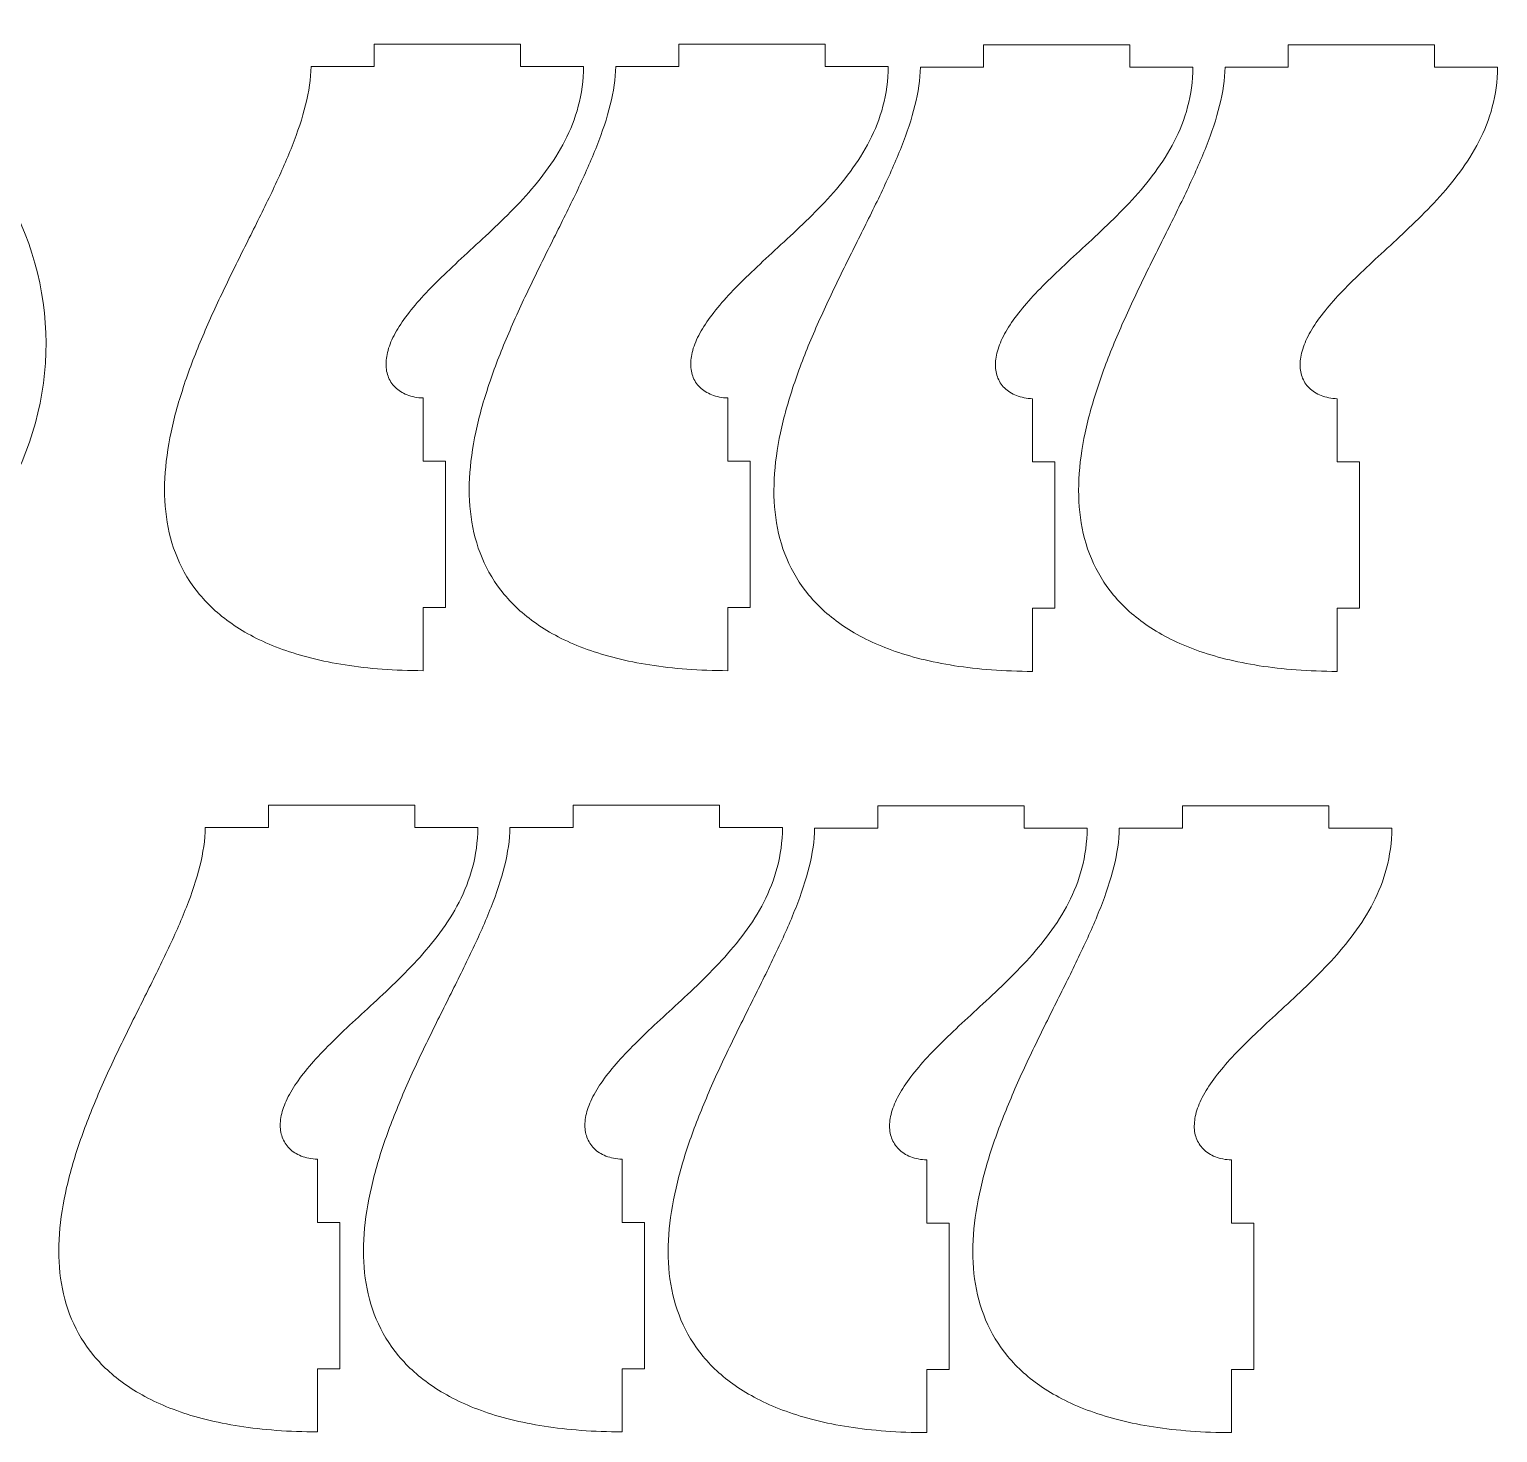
# Model space of a CAD drawing. Header units: centimetres. Extents: x -16.4 to 35.7, y -46.1 to 13.5.
# Drawn here: x 9.34 to 35.7, y -45.65 to -20.45 of the extents above; entities that cross this region are included whole.
import ezdxf

# ---------------------------------------------------------------- set-up
doc = ezdxf.new("R2010")
doc.units = ezdxf.units.CM
doc.header["$MEASUREMENT"] = 0
doc.layers.add('layer 1', color=7, linetype='Continuous')

msp = doc.modelspace()

# ---------------------------------------------------------------- linework, layer by layer
at = {"layer": 'layer 1', "color": 250, "lineweight": 9}
for points, knots in [([(-0.26243, -22.4146), (-0.25654, -22.31376), (-0.21652, -22.21792), (-0.14894, -22.14285), (-0.14894, -22.14285), (0.0229, -21.95193), (0.20698, -21.77241), (0.40215, -21.60541), (0.40215, -21.60541), (0.50126, -21.5206), (0.63258, -21.48355), (0.7614, -21.50405), (0.7614, -21.50405), (0.7614, -21.50405), (1.14454, -21.56502), (1.14454, -21.56502), (1.14454, -21.56502), (1.24899, -21.58163), (1.35593, -21.56052), (1.44619, -21.50546), (1.44619, -21.50546), (3.15607, -20.4625), (5.30353, -20.45481), (7.02087, -21.48545), (7.02087, -21.48545), (7.08248, -21.52244), (7.15216, -21.54395), (7.22391, -21.54814), (7.22391, -21.54814), (7.22391, -21.54814), (7.93777, -21.58984), (7.93777, -21.58984), (7.93777, -21.58984), (8.03862, -21.59573), (8.13446, -21.63574), (8.20953, -21.70333), (8.20953, -21.70333), (8.40045, -21.87515), (8.57997, -22.05925), (8.74696, -22.25441), (8.74696, -22.25441), (8.83178, -22.35352), (8.86883, -22.48484), (8.84833, -22.61366), (8.84833, -22.61366), (8.84833, -22.61366), (8.78736, -22.9968), (8.78736, -22.9968), (8.78736, -22.9968), (8.77075, -23.10125), (8.79187, -23.20819), (8.84692, -23.29846), (8.84692, -23.29846), (9.88988, -25.00834), (9.89757, -27.15581), (8.86692, -28.87313), (8.86692, -28.87313), (8.82994, -28.93476), (8.80843, -29.00442), (8.80424, -29.07618), (8.80424, -29.07618), (8.80424, -29.07618), (8.76254, -29.79005), (8.76254, -29.79005), (8.76254, -29.79005), (8.75665, -29.89088), (8.71663, -29.98672), (8.64905, -30.0618), (8.64905, -30.0618), (8.47722, -30.25272), (8.29313, -30.43223), (8.09796, -30.59923), (8.09796, -30.59923), (7.99886, -30.68405), (7.86754, -30.7211), (7.73872, -30.70059), (7.73872, -30.70059), (7.73872, -30.70059), (7.35557, -30.63963), (7.35557, -30.63963), (7.35557, -30.63963), (7.25113, -30.62301), (7.14419, -30.64412), (7.05392, -30.69919), (7.05392, -30.69919), (5.34404, -31.74214), (3.19657, -31.74983), (1.47925, -30.71919), (1.47925, -30.71919), (1.41762, -30.6822), (1.34796, -30.6607), (1.2762, -30.65651), (1.2762, -30.65651), (1.2762, -30.65651), (0.56233, -30.61481), (0.56233, -30.61481), (0.56233, -30.61481), (0.4615, -30.60892), (0.36566, -30.5689), (0.29057, -30.50132), (0.29057, -30.50132), (0.09966, -30.32948), (-0.07985, -30.1454), (-0.24685, -29.95023), (-0.24685, -29.95023), (-0.33167, -29.85113), (-0.36872, -29.71981), (-0.34821, -29.59098), (-0.34821, -29.59098), (-0.34821, -29.59098), (-0.28725, -29.20784), (-0.28725, -29.20784), (-0.28725, -29.20784), (-0.27062, -29.10339), (-0.29174, -28.99645), (-0.34681, -28.90619), (-0.34681, -28.90619), (-1.38976, -27.1963), (-1.39745, -25.04885), (-0.36681, -23.33151), (-0.36681, -23.33151), (-0.32982, -23.2699), (-0.30832, -23.20023), (-0.30412, -23.12846), (-0.30412, -23.12846), (-0.30412, -23.12846), (-0.26243, -22.4146), (-0.26243, -22.4146)], [0, 0, 0, 0, 0.03030303, 0.03030303, 0.03030303, 0.03030303, 0.06060606, 0.06060606, 0.06060606, 0.06060606, 0.09090909, 0.09090909, 0.09090909, 0.09090909, 0.12121212, 0.12121212, 0.12121212, 0.12121212, 0.15151515, 0.15151515, 0.15151515, 0.15151515, 0.18181818, 0.18181818, 0.18181818, 0.18181818, 0.21212121, 0.21212121, 0.21212121, 0.21212121, 0.24242424, 0.24242424, 0.24242424, 0.24242424, 0.27272727, 0.27272727, 0.27272727, 0.27272727, 0.3030303, 0.3030303, 0.3030303, 0.3030303, 0.33333333, 0.33333333, 0.33333333, 0.33333333, 0.36363636, 0.36363636, 0.36363636, 0.36363636, 0.39393939, 0.39393939, 0.39393939, 0.39393939, 0.42424242, 0.42424242, 0.42424242, 0.42424242, 0.45454545, 0.45454545, 0.45454545, 0.45454545, 0.48484848, 0.48484848, 0.48484848, 0.48484848, 0.51515152, 0.51515152, 0.51515152, 0.51515152, 0.54545455, 0.54545455, 0.54545455, 0.54545455, 0.57575758, 0.57575758, 0.57575758, 0.57575758, 0.60606061, 0.60606061, 0.60606061, 0.60606061, 0.63636364, 0.63636364, 0.63636364, 0.63636364, 0.66666667, 0.66666667, 0.66666667, 0.66666667, 0.6969697, 0.6969697, 0.6969697, 0.6969697, 0.72727273, 0.72727273, 0.72727273, 0.72727273, 0.75757576, 0.75757576, 0.75757576, 0.75757576, 0.78787879, 0.78787879, 0.78787879, 0.78787879, 0.81818182, 0.81818182, 0.81818182, 0.81818182, 0.84848485, 0.84848485, 0.84848485, 0.84848485, 0.87878788, 0.87878788, 0.87878788, 0.87878788, 0.90909091, 0.90909091, 0.90909091, 0.90909091, 0.93939394, 0.93939394, 0.93939394, 0.93939394, 1, 1, 1, 1]), ([(19.28829, -21.11832), (19.28829, -21.11832), (18.15369, -21.11832), (18.15369, -21.11832), (18.15369, -21.11832), (18.15369, -21.11832), (18.15369, -20.71782), (18.15369, -20.71782), (18.15369, -20.71782), (18.15369, -20.71782), (15.52819, -20.71782), (15.52819, -20.71782), (15.52819, -20.71782), (15.52819, -20.71782), (15.52819, -21.11832), (15.52819, -21.11832), (15.52819, -21.11832), (15.52819, -21.11832), (14.39323, -21.11832), (14.39323, -21.11832), (14.39323, -21.11832), (14.39023, -21.34068), (14.35521, -21.5715), (14.29605, -21.81022), (14.29605, -21.81022), (14.2369, -22.04895), (14.1536, -22.29558), (14.05366, -22.5493), (14.05366, -22.5493), (13.95371, -22.80302), (13.83711, -23.06382), (13.71095, -23.3306), (13.71095, -23.3306), (13.58479, -23.59739), (13.44907, -23.87013), (13.31052, -24.14746), (13.31052, -24.14746), (13.17199, -24.4248), (13.03061, -24.70669), (12.89274, -24.9915), (12.89274, -24.9915), (12.75487, -25.2763), (12.62052, -25.56401), (12.49564, -25.85265), (12.49564, -25.85265), (12.37076, -26.14128), (12.25536, -26.43086), (12.15503, -26.71912), (12.15503, -26.71912), (12.05468, -27.00738), (11.96941, -27.29431), (11.9044, -27.57741), (11.9044, -27.57741), (11.83938, -27.86052), (11.79465, -28.13976), (11.775, -28.41234), (11.775, -28.41234), (11.75534, -28.68493), (11.76079, -28.95085), (11.79578, -29.207), (11.79578, -29.207), (11.83076, -29.46314), (11.89529, -29.70953), (11.99343, -29.94277), (11.99343, -29.94277), (12.09156, -30.176), (12.2233, -30.39608), (12.39235, -30.59931), (12.39235, -30.59931), (12.56139, -30.80258), (12.76773, -30.989), (13.01468, -31.15465), (13.01468, -31.15465), (13.26162, -31.3203), (13.54918, -31.46517), (13.88027, -31.58501), (13.88027, -31.58501), (14.21136, -31.70485), (14.58599, -31.79969), (15.00671, -31.86498), (15.00671, -31.86498), (15.42744, -31.93026), (15.89423, -31.966), (16.4093, -31.96737), (16.4093, -31.96737), (16.4093, -31.96737), (16.4093, -30.83267), (16.4093, -30.83267), (16.4093, -30.83267), (16.4093, -30.83267), (16.8098, -30.83267), (16.8098, -30.83267), (16.8098, -30.83267), (16.8098, -30.83267), (16.8098, -28.20717), (16.8098, -28.20717), (16.8098, -28.20717), (16.8098, -28.20717), (16.4093, -28.20717), (16.4093, -28.20717), (16.4093, -28.20717), (16.4093, -28.20717), (16.4093, -27.07196), (16.4093, -27.07196), (16.4093, -27.07196), (16.30095, -27.06874), (16.20317, -27.04882), (16.11828, -27.01552), (16.11828, -27.01552), (16.03338, -26.98224), (15.96137, -26.93558), (15.9039, -26.87844), (15.9039, -26.87844), (15.84643, -26.82132), (15.80348, -26.7537), (15.77609, -26.67802), (15.77609, -26.67802), (15.74869, -26.60234), (15.73682, -26.5186), (15.74082, -26.42876), (15.74082, -26.42876), (15.74483, -26.33891), (15.76468, -26.24296), (15.80009, -26.14241), (15.80009, -26.14241), (15.8355, -26.04185), (15.88645, -25.93668), (15.95194, -25.82792), (15.95194, -25.82792), (16.01742, -25.71918), (16.09746, -25.60684), (16.1904, -25.49149), (16.1904, -25.49149), (16.28334, -25.37615), (16.38916, -25.25778), (16.50557, -25.13649), (16.50557, -25.13649), (16.62197, -25.0152), (16.74896, -24.89103), (16.88356, -24.76356), (16.88356, -24.76356), (17.01814, -24.63609), (17.16034, -24.50535), (17.30651, -24.37051), (17.30651, -24.37051), (17.45268, -24.23568), (17.60279, -24.09674), (17.7526, -23.95241), (17.7526, -23.95241), (17.9024, -23.80809), (18.05186, -23.65838), (18.19603, -23.50153), (18.19603, -23.50153), (18.3402, -23.34469), (18.47909, -23.1807), (18.60705, -23.00736), (18.60705, -23.00736), (18.73501, -22.83402), (18.85205, -22.65134), (18.9519, -22.45661), (18.9519, -22.45661), (19.05173, -22.26189), (19.13438, -22.05514), (19.19285, -21.83321), (19.19285, -21.83321), (19.25136, -21.61129), (19.28571, -21.3742), (19.28829, -21.11832)], [0, 0, 0, 0, 0.02325581, 0.02325581, 0.02325581, 0.02325581, 0.04651163, 0.04651163, 0.04651163, 0.04651163, 0.06976744, 0.06976744, 0.06976744, 0.06976744, 0.09302326, 0.09302326, 0.09302326, 0.09302326, 0.11627907, 0.11627907, 0.11627907, 0.11627907, 0.13953488, 0.13953488, 0.13953488, 0.13953488, 0.1627907, 0.1627907, 0.1627907, 0.1627907, 0.18604651, 0.18604651, 0.18604651, 0.18604651, 0.20930233, 0.20930233, 0.20930233, 0.20930233, 0.23255814, 0.23255814, 0.23255814, 0.23255814, 0.25581395, 0.25581395, 0.25581395, 0.25581395, 0.27906977, 0.27906977, 0.27906977, 0.27906977, 0.30232558, 0.30232558, 0.30232558, 0.30232558, 0.3255814, 0.3255814, 0.3255814, 0.3255814, 0.34883721, 0.34883721, 0.34883721, 0.34883721, 0.37209302, 0.37209302, 0.37209302, 0.37209302, 0.39534884, 0.39534884, 0.39534884, 0.39534884, 0.41860465, 0.41860465, 0.41860465, 0.41860465, 0.44186047, 0.44186047, 0.44186047, 0.44186047, 0.46511628, 0.46511628, 0.46511628, 0.46511628, 0.48837209, 0.48837209, 0.48837209, 0.48837209, 0.51162791, 0.51162791, 0.51162791, 0.51162791, 0.53488372, 0.53488372, 0.53488372, 0.53488372, 0.55813953, 0.55813953, 0.55813953, 0.55813953, 0.58139535, 0.58139535, 0.58139535, 0.58139535, 0.60465116, 0.60465116, 0.60465116, 0.60465116, 0.62790698, 0.62790698, 0.62790698, 0.62790698, 0.65116279, 0.65116279, 0.65116279, 0.65116279, 0.6744186, 0.6744186, 0.6744186, 0.6744186, 0.69767442, 0.69767442, 0.69767442, 0.69767442, 0.72093023, 0.72093023, 0.72093023, 0.72093023, 0.74418605, 0.74418605, 0.74418605, 0.74418605, 0.76744186, 0.76744186, 0.76744186, 0.76744186, 0.79069767, 0.79069767, 0.79069767, 0.79069767, 0.81395349, 0.81395349, 0.81395349, 0.81395349, 0.8372093, 0.8372093, 0.8372093, 0.8372093, 0.86046512, 0.86046512, 0.86046512, 0.86046512, 0.88372093, 0.88372093, 0.88372093, 0.88372093, 0.90697674, 0.90697674, 0.90697674, 0.90697674, 0.93023256, 0.93023256, 0.93023256, 0.93023256, 0.95348837, 0.95348837, 0.95348837, 0.95348837, 1, 1, 1, 1]), ([(21.88047, -27.07196), (21.77213, -27.06874), (21.67434, -27.04882), (21.58944, -27.01552), (21.58944, -27.01552), (21.50456, -26.98224), (21.43254, -26.93558), (21.37507, -26.87844), (21.37507, -26.87844), (21.31759, -26.82132), (21.27466, -26.7537), (21.24726, -26.67802), (21.24726, -26.67802), (21.21985, -26.60234), (21.20799, -26.5186), (21.21199, -26.42876), (21.21199, -26.42876), (21.21599, -26.33891), (21.23585, -26.24296), (21.27127, -26.14241), (21.27127, -26.14241), (21.30666, -26.04185), (21.35761, -25.93668), (21.4231, -25.82792), (21.4231, -25.82792), (21.4886, -25.71918), (21.56865, -25.60684), (21.66158, -25.49149), (21.66158, -25.49149), (21.7545, -25.37615), (21.86032, -25.25778), (21.97675, -25.13649), (21.97675, -25.13649), (22.09315, -25.0152), (22.22014, -24.89103), (22.35472, -24.76356), (22.35472, -24.76356), (22.48932, -24.63609), (22.63152, -24.50535), (22.77767, -24.37051), (22.77767, -24.37051), (22.92384, -24.23568), (23.07397, -24.09674), (23.22376, -23.95241), (23.22376, -23.95241), (23.37356, -23.80809), (23.52304, -23.65838), (23.6672, -23.50153), (23.6672, -23.50153), (23.81138, -23.34469), (23.95026, -23.1807), (24.07821, -23.00736), (24.07821, -23.00736), (24.20617, -22.83402), (24.32323, -22.65134), (24.42306, -22.45661), (24.42306, -22.45661), (24.5229, -22.26189), (24.60554, -22.05514), (24.66403, -21.83321), (24.66403, -21.83321), (24.72252, -21.61129), (24.75687, -21.3742), (24.75946, -21.11832), (24.75946, -21.11832), (24.75946, -21.11832), (23.62487, -21.11832), (23.62487, -21.11832), (23.62487, -21.11832), (23.62487, -21.11832), (23.62487, -20.71782), (23.62487, -20.71782), (23.62487, -20.71782), (23.62487, -20.71782), (20.99937, -20.71782), (20.99937, -20.71782), (20.99937, -20.71782), (20.99937, -20.71782), (20.99937, -21.11832), (20.99937, -21.11832), (20.99937, -21.11832), (20.99937, -21.11832), (19.86441, -21.11832), (19.86441, -21.11832), (19.86441, -21.11832), (19.86139, -21.34068), (19.82637, -21.5715), (19.76723, -21.81022), (19.76723, -21.81022), (19.70806, -22.04895), (19.62477, -22.29558), (19.52483, -22.5493), (19.52483, -22.5493), (19.42489, -22.80302), (19.30828, -23.06382), (19.18212, -23.3306), (19.18212, -23.3306), (19.05596, -23.59739), (18.92025, -23.87013), (18.78169, -24.14746), (18.78169, -24.14746), (18.64315, -24.4248), (18.50177, -24.70669), (18.36392, -24.9915), (18.36392, -24.9915), (18.22606, -25.2763), (18.09169, -25.56401), (17.96681, -25.85265), (17.96681, -25.85265), (17.84194, -26.14128), (17.72652, -26.43086), (17.6262, -26.71912), (17.6262, -26.71912), (17.52585, -27.00738), (17.44059, -27.29431), (17.37557, -27.57741), (17.37557, -27.57741), (17.31056, -27.86052), (17.26582, -28.13976), (17.24618, -28.41234), (17.24618, -28.41234), (17.22652, -28.68493), (17.23197, -28.95085), (17.26695, -29.207), (17.26695, -29.207), (17.30194, -29.46314), (17.36646, -29.70953), (17.46461, -29.94277), (17.46461, -29.94277), (17.56274, -30.176), (17.69447, -30.39608), (17.86353, -30.59931), (17.86353, -30.59931), (18.03257, -30.80258), (18.23891, -30.989), (18.48586, -31.15465), (18.48586, -31.15465), (18.7328, -31.3203), (19.02035, -31.46517), (19.35144, -31.58501), (19.35144, -31.58501), (19.68254, -31.70485), (20.05715, -31.79969), (20.47787, -31.86498), (20.47787, -31.86498), (20.8986, -31.93026), (21.36539, -31.966), (21.88047, -31.96737), (21.88047, -31.96737), (21.88047, -31.96737), (21.88047, -30.83267), (21.88047, -30.83267), (21.88047, -30.83267), (21.88047, -30.83267), (22.28097, -30.83267), (22.28097, -30.83267), (22.28097, -30.83267), (22.28097, -30.83267), (22.28097, -28.20717), (22.28097, -28.20717), (22.28097, -28.20717), (22.28097, -28.20717), (21.88047, -28.20717), (21.88047, -28.20717), (21.88047, -28.20717), (21.88047, -28.20717), (21.88047, -27.07196), (21.88047, -27.07196)], [0, 0, 0, 0, 0.02325581, 0.02325581, 0.02325581, 0.02325581, 0.04651163, 0.04651163, 0.04651163, 0.04651163, 0.06976744, 0.06976744, 0.06976744, 0.06976744, 0.09302326, 0.09302326, 0.09302326, 0.09302326, 0.11627907, 0.11627907, 0.11627907, 0.11627907, 0.13953488, 0.13953488, 0.13953488, 0.13953488, 0.1627907, 0.1627907, 0.1627907, 0.1627907, 0.18604651, 0.18604651, 0.18604651, 0.18604651, 0.20930233, 0.20930233, 0.20930233, 0.20930233, 0.23255814, 0.23255814, 0.23255814, 0.23255814, 0.25581395, 0.25581395, 0.25581395, 0.25581395, 0.27906977, 0.27906977, 0.27906977, 0.27906977, 0.30232558, 0.30232558, 0.30232558, 0.30232558, 0.3255814, 0.3255814, 0.3255814, 0.3255814, 0.34883721, 0.34883721, 0.34883721, 0.34883721, 0.37209302, 0.37209302, 0.37209302, 0.37209302, 0.39534884, 0.39534884, 0.39534884, 0.39534884, 0.41860465, 0.41860465, 0.41860465, 0.41860465, 0.44186047, 0.44186047, 0.44186047, 0.44186047, 0.46511628, 0.46511628, 0.46511628, 0.46511628, 0.48837209, 0.48837209, 0.48837209, 0.48837209, 0.51162791, 0.51162791, 0.51162791, 0.51162791, 0.53488372, 0.53488372, 0.53488372, 0.53488372, 0.55813953, 0.55813953, 0.55813953, 0.55813953, 0.58139535, 0.58139535, 0.58139535, 0.58139535, 0.60465116, 0.60465116, 0.60465116, 0.60465116, 0.62790698, 0.62790698, 0.62790698, 0.62790698, 0.65116279, 0.65116279, 0.65116279, 0.65116279, 0.6744186, 0.6744186, 0.6744186, 0.6744186, 0.69767442, 0.69767442, 0.69767442, 0.69767442, 0.72093023, 0.72093023, 0.72093023, 0.72093023, 0.74418605, 0.74418605, 0.74418605, 0.74418605, 0.76744186, 0.76744186, 0.76744186, 0.76744186, 0.79069767, 0.79069767, 0.79069767, 0.79069767, 0.81395349, 0.81395349, 0.81395349, 0.81395349, 0.8372093, 0.8372093, 0.8372093, 0.8372093, 0.86046512, 0.86046512, 0.86046512, 0.86046512, 0.88372093, 0.88372093, 0.88372093, 0.88372093, 0.90697674, 0.90697674, 0.90697674, 0.90697674, 0.93023256, 0.93023256, 0.93023256, 0.93023256, 0.95348837, 0.95348837, 0.95348837, 0.95348837, 1, 1, 1, 1]), ([(29.09603, -21.13146), (29.09603, -21.13146), (29.09603, -20.73096), (29.09603, -20.73096), (29.09603, -20.73096), (29.09603, -20.73096), (26.47053, -20.73096), (26.47053, -20.73096), (26.47053, -20.73096), (26.47053, -20.73096), (26.47053, -21.13146), (26.47053, -21.13146), (26.47053, -21.13146), (26.47053, -21.13146), (25.33557, -21.13146), (25.33557, -21.13146), (25.33557, -21.13146), (25.33257, -21.35383), (25.29755, -21.58463), (25.23839, -21.82336), (25.23839, -21.82336), (25.17925, -22.06209), (25.09595, -22.30873), (24.99599, -22.56244), (24.99599, -22.56244), (24.89606, -22.81616), (24.77945, -23.07698), (24.6533, -23.34374), (24.6533, -23.34374), (24.52714, -23.61052), (24.39141, -23.88327), (24.25287, -24.1606), (24.25287, -24.1606), (24.11433, -24.43793), (23.97295, -24.71984), (23.83508, -25.00464), (23.83508, -25.00464), (23.69722, -25.28944), (23.56285, -25.57715), (23.43799, -25.86579), (23.43799, -25.86579), (23.3131, -26.15442), (23.19771, -26.444), (23.09737, -26.73225), (23.09737, -26.73225), (22.99703, -27.02051), (22.91175, -27.30747), (22.84675, -27.59054), (22.84675, -27.59054), (22.78172, -27.87365), (22.737, -28.1529), (22.71734, -28.42548), (22.71734, -28.42548), (22.69769, -28.69806), (22.70313, -28.96398), (22.73813, -29.22014), (22.73813, -29.22014), (22.7731, -29.47628), (22.83764, -29.72267), (22.93577, -29.9559), (22.93577, -29.9559), (23.03391, -30.18913), (23.16565, -30.40921), (23.33469, -30.61246), (23.33469, -30.61246), (23.50373, -30.81571), (23.71007, -31.00214), (23.95703, -31.16779), (23.95703, -31.16779), (24.20397, -31.33344), (24.49152, -31.4783), (24.82262, -31.59815), (24.82262, -31.59815), (25.1537, -31.71799), (25.52833, -31.81283), (25.94906, -31.87812), (25.94906, -31.87812), (26.36976, -31.94339), (26.83657, -31.97914), (27.35163, -31.98052), (27.35163, -31.98052), (27.35163, -31.98052), (27.35163, -30.84581), (27.35163, -30.84581), (27.35163, -30.84581), (27.35163, -30.84581), (27.75215, -30.84581), (27.75215, -30.84581), (27.75215, -30.84581), (27.75215, -30.84581), (27.75215, -28.22031), (27.75215, -28.22031), (27.75215, -28.22031), (27.75215, -28.22031), (27.35163, -28.22031), (27.35163, -28.22031), (27.35163, -28.22031), (27.35163, -28.22031), (27.35163, -27.0851), (27.35163, -27.0851), (27.35163, -27.0851), (27.24329, -27.08188), (27.14551, -27.06196), (27.06063, -27.02868), (27.06063, -27.02868), (26.97573, -26.99538), (26.90372, -26.94872), (26.84625, -26.89158), (26.84625, -26.89158), (26.78877, -26.83445), (26.74582, -26.76684), (26.71843, -26.69116), (26.71843, -26.69116), (26.69103, -26.61547), (26.67917, -26.53174), (26.68317, -26.4419), (26.68317, -26.4419), (26.68717, -26.35205), (26.70703, -26.2561), (26.74243, -26.15555), (26.74243, -26.15555), (26.77785, -26.05499), (26.82879, -25.94982), (26.89427, -25.84106), (26.89427, -25.84106), (26.95976, -25.73232), (27.03981, -25.61998), (27.13275, -25.50462), (27.13275, -25.50462), (27.22568, -25.38928), (27.33151, -25.27092), (27.44791, -25.14963), (27.44791, -25.14963), (27.56432, -25.02836), (27.6913, -24.90417), (27.8259, -24.7767), (27.8259, -24.7767), (27.96049, -24.64922), (28.10268, -24.51849), (28.24884, -24.38365), (28.24884, -24.38365), (28.39502, -24.24881), (28.54513, -24.10988), (28.69495, -23.96555), (28.69495, -23.96555), (28.84474, -23.82123), (28.99421, -23.67153), (29.13837, -23.51467), (29.13837, -23.51467), (29.28255, -23.35782), (29.42143, -23.19384), (29.54939, -23.02051), (29.54939, -23.02051), (29.67735, -22.84716), (29.7944, -22.66448), (29.89424, -22.46975), (29.89424, -22.46975), (29.99407, -22.27505), (30.07672, -22.06828), (30.13521, -21.84636), (30.13521, -21.84636), (30.19369, -21.62443), (30.22805, -21.38733), (30.23063, -21.13146), (30.23063, -21.13146), (30.23063, -21.13146), (29.09603, -21.13146), (29.09603, -21.13146)], [0, 0, 0, 0, 0.02325581, 0.02325581, 0.02325581, 0.02325581, 0.04651163, 0.04651163, 0.04651163, 0.04651163, 0.06976744, 0.06976744, 0.06976744, 0.06976744, 0.09302326, 0.09302326, 0.09302326, 0.09302326, 0.11627907, 0.11627907, 0.11627907, 0.11627907, 0.13953488, 0.13953488, 0.13953488, 0.13953488, 0.1627907, 0.1627907, 0.1627907, 0.1627907, 0.18604651, 0.18604651, 0.18604651, 0.18604651, 0.20930233, 0.20930233, 0.20930233, 0.20930233, 0.23255814, 0.23255814, 0.23255814, 0.23255814, 0.25581395, 0.25581395, 0.25581395, 0.25581395, 0.27906977, 0.27906977, 0.27906977, 0.27906977, 0.30232558, 0.30232558, 0.30232558, 0.30232558, 0.3255814, 0.3255814, 0.3255814, 0.3255814, 0.34883721, 0.34883721, 0.34883721, 0.34883721, 0.37209302, 0.37209302, 0.37209302, 0.37209302, 0.39534884, 0.39534884, 0.39534884, 0.39534884, 0.41860465, 0.41860465, 0.41860465, 0.41860465, 0.44186047, 0.44186047, 0.44186047, 0.44186047, 0.46511628, 0.46511628, 0.46511628, 0.46511628, 0.48837209, 0.48837209, 0.48837209, 0.48837209, 0.51162791, 0.51162791, 0.51162791, 0.51162791, 0.53488372, 0.53488372, 0.53488372, 0.53488372, 0.55813953, 0.55813953, 0.55813953, 0.55813953, 0.58139535, 0.58139535, 0.58139535, 0.58139535, 0.60465116, 0.60465116, 0.60465116, 0.60465116, 0.62790698, 0.62790698, 0.62790698, 0.62790698, 0.65116279, 0.65116279, 0.65116279, 0.65116279, 0.6744186, 0.6744186, 0.6744186, 0.6744186, 0.69767442, 0.69767442, 0.69767442, 0.69767442, 0.72093023, 0.72093023, 0.72093023, 0.72093023, 0.74418605, 0.74418605, 0.74418605, 0.74418605, 0.76744186, 0.76744186, 0.76744186, 0.76744186, 0.79069767, 0.79069767, 0.79069767, 0.79069767, 0.81395349, 0.81395349, 0.81395349, 0.81395349, 0.8372093, 0.8372093, 0.8372093, 0.8372093, 0.86046512, 0.86046512, 0.86046512, 0.86046512, 0.88372093, 0.88372093, 0.88372093, 0.88372093, 0.90697674, 0.90697674, 0.90697674, 0.90697674, 0.93023256, 0.93023256, 0.93023256, 0.93023256, 0.95348837, 0.95348837, 0.95348837, 0.95348837, 1, 1, 1, 1]), ([(35.70181, -21.13146), (35.70181, -21.13146), (34.56721, -21.13146), (34.56721, -21.13146), (34.56721, -21.13146), (34.56721, -21.13146), (34.56721, -20.73096), (34.56721, -20.73096), (34.56721, -20.73096), (34.56721, -20.73096), (31.94171, -20.73096), (31.94171, -20.73096), (31.94171, -20.73096), (31.94171, -20.73096), (31.94171, -21.13146), (31.94171, -21.13146), (31.94171, -21.13146), (31.94171, -21.13146), (30.80675, -21.13146), (30.80675, -21.13146), (30.80675, -21.13146), (30.80374, -21.35383), (30.76871, -21.58463), (30.70958, -21.82336), (30.70958, -21.82336), (30.65041, -22.06209), (30.56711, -22.30873), (30.46718, -22.56244), (30.46718, -22.56244), (30.36722, -22.81616), (30.25061, -23.07698), (30.12446, -23.34374), (30.12446, -23.34374), (29.99831, -23.61052), (29.86259, -23.88327), (29.72403, -24.1606), (29.72403, -24.1606), (29.58549, -24.43793), (29.44411, -24.71984), (29.30625, -25.00464), (29.30625, -25.00464), (29.1684, -25.28944), (29.03404, -25.57715), (28.90915, -25.86579), (28.90915, -25.86579), (28.78428, -26.15442), (28.66887, -26.444), (28.56854, -26.73225), (28.56854, -26.73225), (28.46819, -27.02051), (28.38293, -27.30747), (28.31791, -27.59054), (28.31791, -27.59054), (28.2529, -27.87365), (28.20816, -28.1529), (28.18852, -28.42548), (28.18852, -28.42548), (28.16887, -28.69806), (28.1743, -28.96398), (28.20929, -29.22014), (28.20929, -29.22014), (28.24428, -29.47628), (28.30881, -29.72267), (28.40694, -29.9559), (28.40694, -29.9559), (28.50509, -30.18913), (28.63681, -30.40921), (28.80587, -30.61246), (28.80587, -30.61246), (28.97491, -30.81571), (29.18125, -31.00214), (29.42821, -31.16779), (29.42821, -31.16779), (29.67515, -31.33344), (29.9627, -31.4783), (30.29379, -31.59815), (30.29379, -31.59815), (30.62488, -31.71799), (30.9995, -31.81283), (31.42022, -31.87812), (31.42022, -31.87812), (31.84094, -31.94339), (32.30774, -31.97914), (32.82281, -31.98052), (32.82281, -31.98052), (32.82281, -31.98052), (32.82281, -30.84581), (32.82281, -30.84581), (32.82281, -30.84581), (32.82281, -30.84581), (33.22331, -30.84581), (33.22331, -30.84581), (33.22331, -30.84581), (33.22331, -30.84581), (33.22331, -28.22031), (33.22331, -28.22031), (33.22331, -28.22031), (33.22331, -28.22031), (32.82281, -28.22031), (32.82281, -28.22031), (32.82281, -28.22031), (32.82281, -28.22031), (32.82281, -27.0851), (32.82281, -27.0851), (32.82281, -27.0851), (32.71447, -27.08188), (32.61669, -27.06196), (32.53179, -27.02868), (32.53179, -27.02868), (32.4469, -26.99538), (32.37489, -26.94872), (32.31741, -26.89158), (32.31741, -26.89158), (32.25994, -26.83445), (32.217, -26.76684), (32.18961, -26.69116), (32.18961, -26.69116), (32.1622, -26.61547), (32.15033, -26.53174), (32.15433, -26.4419), (32.15433, -26.4419), (32.15833, -26.35205), (32.1782, -26.2561), (32.21361, -26.15555), (32.21361, -26.15555), (32.24901, -26.05499), (32.29996, -25.94982), (32.36545, -25.84106), (32.36545, -25.84106), (32.43094, -25.73232), (32.51099, -25.61998), (32.60391, -25.50462), (32.60391, -25.50462), (32.69685, -25.38928), (32.80267, -25.27092), (32.91908, -25.14963), (32.91908, -25.14963), (33.0355, -25.02836), (33.16248, -24.90417), (33.29707, -24.7767), (33.29707, -24.7767), (33.43165, -24.64922), (33.57387, -24.51849), (33.72002, -24.38365), (33.72002, -24.38365), (33.86619, -24.24881), (34.01632, -24.10988), (34.16611, -23.96555), (34.16611, -23.96555), (34.31591, -23.82123), (34.46539, -23.67153), (34.60955, -23.51467), (34.60955, -23.51467), (34.75373, -23.35782), (34.89261, -23.19384), (35.02055, -23.02051), (35.02055, -23.02051), (35.14851, -22.84716), (35.26558, -22.66448), (35.3654, -22.46975), (35.3654, -22.46975), (35.46525, -22.27505), (35.54789, -22.06828), (35.60638, -21.84636), (35.60638, -21.84636), (35.66487, -21.62443), (35.69922, -21.38733), (35.70181, -21.13146)], [0, 0, 0, 0, 0.02325581, 0.02325581, 0.02325581, 0.02325581, 0.04651163, 0.04651163, 0.04651163, 0.04651163, 0.06976744, 0.06976744, 0.06976744, 0.06976744, 0.09302326, 0.09302326, 0.09302326, 0.09302326, 0.11627907, 0.11627907, 0.11627907, 0.11627907, 0.13953488, 0.13953488, 0.13953488, 0.13953488, 0.1627907, 0.1627907, 0.1627907, 0.1627907, 0.18604651, 0.18604651, 0.18604651, 0.18604651, 0.20930233, 0.20930233, 0.20930233, 0.20930233, 0.23255814, 0.23255814, 0.23255814, 0.23255814, 0.25581395, 0.25581395, 0.25581395, 0.25581395, 0.27906977, 0.27906977, 0.27906977, 0.27906977, 0.30232558, 0.30232558, 0.30232558, 0.30232558, 0.3255814, 0.3255814, 0.3255814, 0.3255814, 0.34883721, 0.34883721, 0.34883721, 0.34883721, 0.37209302, 0.37209302, 0.37209302, 0.37209302, 0.39534884, 0.39534884, 0.39534884, 0.39534884, 0.41860465, 0.41860465, 0.41860465, 0.41860465, 0.44186047, 0.44186047, 0.44186047, 0.44186047, 0.46511628, 0.46511628, 0.46511628, 0.46511628, 0.48837209, 0.48837209, 0.48837209, 0.48837209, 0.51162791, 0.51162791, 0.51162791, 0.51162791, 0.53488372, 0.53488372, 0.53488372, 0.53488372, 0.55813953, 0.55813953, 0.55813953, 0.55813953, 0.58139535, 0.58139535, 0.58139535, 0.58139535, 0.60465116, 0.60465116, 0.60465116, 0.60465116, 0.62790698, 0.62790698, 0.62790698, 0.62790698, 0.65116279, 0.65116279, 0.65116279, 0.65116279, 0.6744186, 0.6744186, 0.6744186, 0.6744186, 0.69767442, 0.69767442, 0.69767442, 0.69767442, 0.72093023, 0.72093023, 0.72093023, 0.72093023, 0.74418605, 0.74418605, 0.74418605, 0.74418605, 0.76744186, 0.76744186, 0.76744186, 0.76744186, 0.79069767, 0.79069767, 0.79069767, 0.79069767, 0.81395349, 0.81395349, 0.81395349, 0.81395349, 0.8372093, 0.8372093, 0.8372093, 0.8372093, 0.86046512, 0.86046512, 0.86046512, 0.86046512, 0.88372093, 0.88372093, 0.88372093, 0.88372093, 0.90697674, 0.90697674, 0.90697674, 0.90697674, 0.93023256, 0.93023256, 0.93023256, 0.93023256, 0.95348837, 0.95348837, 0.95348837, 0.95348837, 1, 1, 1, 1]), ([(17.38934, -34.78392), (17.38934, -34.78392), (16.25475, -34.78392), (16.25475, -34.78392), (16.25475, -34.78392), (16.25475, -34.78392), (16.25475, -34.38342), (16.25475, -34.38342), (16.25475, -34.38342), (16.25475, -34.38342), (13.62925, -34.38342), (13.62925, -34.38342), (13.62925, -34.38342), (13.62925, -34.38342), (13.62925, -34.78392), (13.62925, -34.78392), (13.62925, -34.78392), (13.62925, -34.78392), (12.49428, -34.78392), (12.49428, -34.78392), (12.49428, -34.78392), (12.49129, -35.00628), (12.45626, -35.2371), (12.39711, -35.47583), (12.39711, -35.47583), (12.33796, -35.71455), (12.25466, -35.96118), (12.15473, -36.2149), (12.15473, -36.2149), (12.05477, -36.46862), (11.93816, -36.72942), (11.81201, -36.99621), (11.81201, -36.99621), (11.68585, -37.26299), (11.55012, -37.53573), (11.41158, -37.81307), (11.41158, -37.81307), (11.27304, -38.0904), (11.13166, -38.3723), (10.9938, -38.6571), (10.9938, -38.6571), (10.85593, -38.94191), (10.72158, -39.22962), (10.5967, -39.51825), (10.5967, -39.51825), (10.47182, -39.80688), (10.35642, -40.09646), (10.25609, -40.38472), (10.25609, -40.38472), (10.15574, -40.67298), (10.07047, -40.95992), (10.00546, -41.24301), (10.00546, -41.24301), (9.94044, -41.52612), (9.89571, -41.80537), (9.87605, -42.07794), (9.87605, -42.07794), (9.8564, -42.35053), (9.86185, -42.61645), (9.89684, -42.87261), (9.89684, -42.87261), (9.93182, -43.12874), (9.99636, -43.37513), (10.09449, -43.60837), (10.09449, -43.60837), (10.19262, -43.8416), (10.32436, -44.06168), (10.4934, -44.26491), (10.4934, -44.26491), (10.66244, -44.46818), (10.86879, -44.6546), (11.11574, -44.82025), (11.11574, -44.82025), (11.36268, -44.98591), (11.65023, -45.13077), (11.98133, -45.25061), (11.98133, -45.25061), (12.31242, -45.37046), (12.68705, -45.46529), (13.10777, -45.53058), (13.10777, -45.53058), (13.52849, -45.59586), (13.99529, -45.63161), (14.51035, -45.63297), (14.51035, -45.63297), (14.51035, -45.63297), (14.51035, -44.49827), (14.51035, -44.49827), (14.51035, -44.49827), (14.51035, -44.49827), (14.91086, -44.49827), (14.91086, -44.49827), (14.91086, -44.49827), (14.91086, -44.49827), (14.91086, -41.87277), (14.91086, -41.87277), (14.91086, -41.87277), (14.91086, -41.87277), (14.51035, -41.87277), (14.51035, -41.87277), (14.51035, -41.87277), (14.51035, -41.87277), (14.51035, -40.73756), (14.51035, -40.73756), (14.51035, -40.73756), (14.40201, -40.73435), (14.30422, -40.71442), (14.21934, -40.68113), (14.21934, -40.68113), (14.13444, -40.64785), (14.06243, -40.60119), (14.00496, -40.54405), (14.00496, -40.54405), (13.94749, -40.48692), (13.90454, -40.41931), (13.87714, -40.34362), (13.87714, -40.34362), (13.84975, -40.26794), (13.83788, -40.1842), (13.84188, -40.09436), (13.84188, -40.09436), (13.84589, -40.00452), (13.86574, -39.90857), (13.90115, -39.80802), (13.90115, -39.80802), (13.93656, -39.70745), (13.9875, -39.60229), (14.053, -39.49352), (14.053, -39.49352), (14.11847, -39.38478), (14.19852, -39.27244), (14.29146, -39.15709), (14.29146, -39.15709), (14.38439, -39.04175), (14.49022, -38.92339), (14.60662, -38.8021), (14.60662, -38.8021), (14.72303, -38.68081), (14.85001, -38.55664), (14.98461, -38.42916), (14.98461, -38.42916), (15.1192, -38.30169), (15.26139, -38.17095), (15.40755, -38.03611), (15.40755, -38.03611), (15.55374, -37.90128), (15.70384, -37.76235), (15.85366, -37.61801), (15.85366, -37.61801), (16.00345, -37.4737), (16.15292, -37.32398), (16.29708, -37.16714), (16.29708, -37.16714), (16.44126, -37.01029), (16.58014, -36.8463), (16.7081, -36.67296), (16.7081, -36.67296), (16.83606, -36.49963), (16.95311, -36.31695), (17.05296, -36.12222), (17.05296, -36.12222), (17.15278, -35.92749), (17.23543, -35.72074), (17.29391, -35.49881), (17.29391, -35.49881), (17.3524, -35.2769), (17.38677, -35.0398), (17.38934, -34.78392)], [0, 0, 0, 0, 0.02325581, 0.02325581, 0.02325581, 0.02325581, 0.04651163, 0.04651163, 0.04651163, 0.04651163, 0.06976744, 0.06976744, 0.06976744, 0.06976744, 0.09302326, 0.09302326, 0.09302326, 0.09302326, 0.11627907, 0.11627907, 0.11627907, 0.11627907, 0.13953488, 0.13953488, 0.13953488, 0.13953488, 0.1627907, 0.1627907, 0.1627907, 0.1627907, 0.18604651, 0.18604651, 0.18604651, 0.18604651, 0.20930233, 0.20930233, 0.20930233, 0.20930233, 0.23255814, 0.23255814, 0.23255814, 0.23255814, 0.25581395, 0.25581395, 0.25581395, 0.25581395, 0.27906977, 0.27906977, 0.27906977, 0.27906977, 0.30232558, 0.30232558, 0.30232558, 0.30232558, 0.3255814, 0.3255814, 0.3255814, 0.3255814, 0.34883721, 0.34883721, 0.34883721, 0.34883721, 0.37209302, 0.37209302, 0.37209302, 0.37209302, 0.39534884, 0.39534884, 0.39534884, 0.39534884, 0.41860465, 0.41860465, 0.41860465, 0.41860465, 0.44186047, 0.44186047, 0.44186047, 0.44186047, 0.46511628, 0.46511628, 0.46511628, 0.46511628, 0.48837209, 0.48837209, 0.48837209, 0.48837209, 0.51162791, 0.51162791, 0.51162791, 0.51162791, 0.53488372, 0.53488372, 0.53488372, 0.53488372, 0.55813953, 0.55813953, 0.55813953, 0.55813953, 0.58139535, 0.58139535, 0.58139535, 0.58139535, 0.60465116, 0.60465116, 0.60465116, 0.60465116, 0.62790698, 0.62790698, 0.62790698, 0.62790698, 0.65116279, 0.65116279, 0.65116279, 0.65116279, 0.6744186, 0.6744186, 0.6744186, 0.6744186, 0.69767442, 0.69767442, 0.69767442, 0.69767442, 0.72093023, 0.72093023, 0.72093023, 0.72093023, 0.74418605, 0.74418605, 0.74418605, 0.74418605, 0.76744186, 0.76744186, 0.76744186, 0.76744186, 0.79069767, 0.79069767, 0.79069767, 0.79069767, 0.81395349, 0.81395349, 0.81395349, 0.81395349, 0.8372093, 0.8372093, 0.8372093, 0.8372093, 0.86046512, 0.86046512, 0.86046512, 0.86046512, 0.88372093, 0.88372093, 0.88372093, 0.88372093, 0.90697674, 0.90697674, 0.90697674, 0.90697674, 0.93023256, 0.93023256, 0.93023256, 0.93023256, 0.95348837, 0.95348837, 0.95348837, 0.95348837, 1, 1, 1, 1]), ([(22.86052, -34.78392), (22.86052, -34.78392), (21.72593, -34.78392), (21.72593, -34.78392), (21.72593, -34.78392), (21.72593, -34.78392), (21.72593, -34.38342), (21.72593, -34.38342), (21.72593, -34.38342), (21.72593, -34.38342), (19.10042, -34.38342), (19.10042, -34.38342), (19.10042, -34.38342), (19.10042, -34.38342), (19.10042, -34.78392), (19.10042, -34.78392), (19.10042, -34.78392), (19.10042, -34.78392), (17.96546, -34.78392), (17.96546, -34.78392), (17.96546, -34.78392), (17.96245, -35.00628), (17.92743, -35.2371), (17.86829, -35.47583), (17.86829, -35.47583), (17.80912, -35.71455), (17.72583, -35.96118), (17.62589, -36.2149), (17.62589, -36.2149), (17.52594, -36.46862), (17.40934, -36.72942), (17.28317, -36.99621), (17.28317, -36.99621), (17.15702, -37.26299), (17.0213, -37.53573), (16.88275, -37.81307), (16.88275, -37.81307), (16.74421, -38.0904), (16.60282, -38.3723), (16.46498, -38.6571), (16.46498, -38.6571), (16.32711, -38.94191), (16.19275, -39.22962), (16.06786, -39.51825), (16.06786, -39.51825), (15.943, -39.80688), (15.82758, -40.09646), (15.72725, -40.38472), (15.72725, -40.38472), (15.6269, -40.67298), (15.54165, -40.95992), (15.47662, -41.24301), (15.47662, -41.24301), (15.41161, -41.52612), (15.36687, -41.80537), (15.34723, -42.07794), (15.34723, -42.07794), (15.32758, -42.35053), (15.33301, -42.61645), (15.368, -42.87261), (15.368, -42.87261), (15.403, -43.12874), (15.46752, -43.37513), (15.56567, -43.60837), (15.56567, -43.60837), (15.6638, -43.8416), (15.79552, -44.06168), (15.96458, -44.26491), (15.96458, -44.26491), (16.13363, -44.46818), (16.33997, -44.6546), (16.58692, -44.82025), (16.58692, -44.82025), (16.83386, -44.98591), (17.12141, -45.13077), (17.4525, -45.25061), (17.4525, -45.25061), (17.7836, -45.37046), (18.15821, -45.46529), (18.57894, -45.53058), (18.57894, -45.53058), (18.99966, -45.59586), (19.46645, -45.63161), (19.98152, -45.63297), (19.98152, -45.63297), (19.98152, -45.63297), (19.98152, -44.49827), (19.98152, -44.49827), (19.98152, -44.49827), (19.98152, -44.49827), (20.38202, -44.49827), (20.38202, -44.49827), (20.38202, -44.49827), (20.38202, -44.49827), (20.38202, -41.87277), (20.38202, -41.87277), (20.38202, -41.87277), (20.38202, -41.87277), (19.98152, -41.87277), (19.98152, -41.87277), (19.98152, -41.87277), (19.98152, -41.87277), (19.98152, -40.73756), (19.98152, -40.73756), (19.98152, -40.73756), (19.87319, -40.73435), (19.7754, -40.71442), (19.6905, -40.68113), (19.6905, -40.68113), (19.6056, -40.64785), (19.53359, -40.60119), (19.47612, -40.54405), (19.47612, -40.54405), (19.41865, -40.48692), (19.37571, -40.41931), (19.34832, -40.34362), (19.34832, -40.34362), (19.32091, -40.26794), (19.30904, -40.1842), (19.31305, -40.09436), (19.31305, -40.09436), (19.31705, -40.00452), (19.33691, -39.90857), (19.37232, -39.80802), (19.37232, -39.80802), (19.40773, -39.70745), (19.45866, -39.60229), (19.52416, -39.49352), (19.52416, -39.49352), (19.58965, -39.38478), (19.6697, -39.27244), (19.76262, -39.15709), (19.76262, -39.15709), (19.85556, -39.04175), (19.96138, -38.92339), (20.07779, -38.8021), (20.07779, -38.8021), (20.19421, -38.68081), (20.32119, -38.55664), (20.45578, -38.42916), (20.45578, -38.42916), (20.59036, -38.30169), (20.73257, -38.17095), (20.87873, -38.03611), (20.87873, -38.03611), (21.0249, -37.90128), (21.17502, -37.76235), (21.32482, -37.61801), (21.32482, -37.61801), (21.47462, -37.4737), (21.6241, -37.32398), (21.76826, -37.16714), (21.76826, -37.16714), (21.91244, -37.01029), (22.05132, -36.8463), (22.17927, -36.67296), (22.17927, -36.67296), (22.30722, -36.49963), (22.42429, -36.31695), (22.52412, -36.12222), (22.52412, -36.12222), (22.62396, -35.92749), (22.7066, -35.72074), (22.76509, -35.49881), (22.76509, -35.49881), (22.82359, -35.2769), (22.85793, -35.0398), (22.86052, -34.78392)], [0, 0, 0, 0, 0.02325581, 0.02325581, 0.02325581, 0.02325581, 0.04651163, 0.04651163, 0.04651163, 0.04651163, 0.06976744, 0.06976744, 0.06976744, 0.06976744, 0.09302326, 0.09302326, 0.09302326, 0.09302326, 0.11627907, 0.11627907, 0.11627907, 0.11627907, 0.13953488, 0.13953488, 0.13953488, 0.13953488, 0.1627907, 0.1627907, 0.1627907, 0.1627907, 0.18604651, 0.18604651, 0.18604651, 0.18604651, 0.20930233, 0.20930233, 0.20930233, 0.20930233, 0.23255814, 0.23255814, 0.23255814, 0.23255814, 0.25581395, 0.25581395, 0.25581395, 0.25581395, 0.27906977, 0.27906977, 0.27906977, 0.27906977, 0.30232558, 0.30232558, 0.30232558, 0.30232558, 0.3255814, 0.3255814, 0.3255814, 0.3255814, 0.34883721, 0.34883721, 0.34883721, 0.34883721, 0.37209302, 0.37209302, 0.37209302, 0.37209302, 0.39534884, 0.39534884, 0.39534884, 0.39534884, 0.41860465, 0.41860465, 0.41860465, 0.41860465, 0.44186047, 0.44186047, 0.44186047, 0.44186047, 0.46511628, 0.46511628, 0.46511628, 0.46511628, 0.48837209, 0.48837209, 0.48837209, 0.48837209, 0.51162791, 0.51162791, 0.51162791, 0.51162791, 0.53488372, 0.53488372, 0.53488372, 0.53488372, 0.55813953, 0.55813953, 0.55813953, 0.55813953, 0.58139535, 0.58139535, 0.58139535, 0.58139535, 0.60465116, 0.60465116, 0.60465116, 0.60465116, 0.62790698, 0.62790698, 0.62790698, 0.62790698, 0.65116279, 0.65116279, 0.65116279, 0.65116279, 0.6744186, 0.6744186, 0.6744186, 0.6744186, 0.69767442, 0.69767442, 0.69767442, 0.69767442, 0.72093023, 0.72093023, 0.72093023, 0.72093023, 0.74418605, 0.74418605, 0.74418605, 0.74418605, 0.76744186, 0.76744186, 0.76744186, 0.76744186, 0.79069767, 0.79069767, 0.79069767, 0.79069767, 0.81395349, 0.81395349, 0.81395349, 0.81395349, 0.8372093, 0.8372093, 0.8372093, 0.8372093, 0.86046512, 0.86046512, 0.86046512, 0.86046512, 0.88372093, 0.88372093, 0.88372093, 0.88372093, 0.90697674, 0.90697674, 0.90697674, 0.90697674, 0.93023256, 0.93023256, 0.93023256, 0.93023256, 0.95348837, 0.95348837, 0.95348837, 0.95348837, 1, 1, 1, 1]), ([(27.19709, -34.79707), (27.19709, -34.79707), (27.19709, -34.39657), (27.19709, -34.39657), (27.19709, -34.39657), (27.19709, -34.39657), (24.57159, -34.39657), (24.57159, -34.39657), (24.57159, -34.39657), (24.57159, -34.39657), (24.57159, -34.79707), (24.57159, -34.79707), (24.57159, -34.79707), (24.57159, -34.79707), (23.43663, -34.79707), (23.43663, -34.79707), (23.43663, -34.79707), (23.43363, -35.01944), (23.39861, -35.25024), (23.33946, -35.48897), (23.33946, -35.48897), (23.2803, -35.72769), (23.19701, -35.97434), (23.09705, -36.22804), (23.09705, -36.22804), (22.99712, -36.48176), (22.8805, -36.74258), (22.75435, -37.00934), (22.75435, -37.00934), (22.62818, -37.27613), (22.49247, -37.54887), (22.35393, -37.82621), (22.35393, -37.82621), (22.21539, -38.10354), (22.074, -38.38544), (21.93614, -38.67024), (21.93614, -38.67024), (21.79827, -38.95504), (21.66391, -39.24275), (21.53904, -39.53139), (21.53904, -39.53139), (21.41416, -39.82002), (21.29876, -40.1096), (21.19843, -40.39786), (21.19843, -40.39786), (21.09808, -40.68612), (21.01281, -40.97307), (20.9478, -41.25615), (20.9478, -41.25615), (20.88278, -41.53926), (20.83805, -41.8185), (20.8184, -42.09108), (20.8184, -42.09108), (20.79875, -42.36367), (20.80419, -42.62959), (20.83918, -42.88574), (20.83918, -42.88574), (20.87416, -43.14188), (20.9387, -43.38827), (21.03683, -43.62151), (21.03683, -43.62151), (21.13496, -43.85474), (21.2667, -44.07482), (21.43575, -44.27807), (21.43575, -44.27807), (21.60479, -44.48132), (21.81113, -44.66774), (22.05809, -44.83339), (22.05809, -44.83339), (22.30503, -44.99904), (22.59258, -45.14391), (22.92368, -45.26375), (22.92368, -45.26375), (23.25476, -45.38359), (23.62939, -45.47843), (24.05012, -45.54372), (24.05012, -45.54372), (24.47082, -45.609), (24.93761, -45.64474), (25.45269, -45.64612), (25.45269, -45.64612), (25.45269, -45.64612), (25.45269, -44.51142), (25.45269, -44.51142), (25.45269, -44.51142), (25.45269, -44.51142), (25.85318, -44.51142), (25.85318, -44.51142), (25.85318, -44.51142), (25.85318, -44.51142), (25.85318, -41.88592), (25.85318, -41.88592), (25.85318, -41.88592), (25.85318, -41.88592), (25.45269, -41.88592), (25.45269, -41.88592), (25.45269, -41.88592), (25.45269, -41.88592), (25.45269, -40.7507), (25.45269, -40.7507), (25.45269, -40.7507), (25.34435, -40.74748), (25.24657, -40.72756), (25.16168, -40.69428), (25.16168, -40.69428), (25.07678, -40.66098), (25.00477, -40.61433), (24.9473, -40.55719), (24.9473, -40.55719), (24.88983, -40.50006), (24.84688, -40.43244), (24.81949, -40.35676), (24.81949, -40.35676), (24.79209, -40.28108), (24.78022, -40.19734), (24.78422, -40.1075), (24.78422, -40.1075), (24.78823, -40.01765), (24.80809, -39.9217), (24.84349, -39.82116), (24.84349, -39.82116), (24.87891, -39.72059), (24.92985, -39.61542), (24.99533, -39.50667), (24.99533, -39.50667), (25.06082, -39.39792), (25.14087, -39.28558), (25.2338, -39.17023), (25.2338, -39.17023), (25.32674, -39.05489), (25.43256, -38.93652), (25.54897, -38.81523), (25.54897, -38.81523), (25.66537, -38.69396), (25.79236, -38.56977), (25.92696, -38.4423), (25.92696, -38.4423), (26.06154, -38.31483), (26.20374, -38.18409), (26.34989, -38.04925), (26.34989, -38.04925), (26.49606, -37.91442), (26.64619, -37.77549), (26.79599, -37.63115), (26.79599, -37.63115), (26.9458, -37.48683), (27.09526, -37.33713), (27.23943, -37.18027), (27.23943, -37.18027), (27.3836, -37.02343), (27.52249, -36.85944), (27.65045, -36.68611), (27.65045, -36.68611), (27.77839, -36.51277), (27.89545, -36.33008), (27.9953, -36.13536), (27.9953, -36.13536), (28.09513, -35.94065), (28.17778, -35.73388), (28.23626, -35.51196), (28.23626, -35.51196), (28.29475, -35.29003), (28.32911, -35.05294), (28.33169, -34.79707), (28.33169, -34.79707), (28.33169, -34.79707), (27.19709, -34.79707), (27.19709, -34.79707)], [0, 0, 0, 0, 0.02325581, 0.02325581, 0.02325581, 0.02325581, 0.04651163, 0.04651163, 0.04651163, 0.04651163, 0.06976744, 0.06976744, 0.06976744, 0.06976744, 0.09302326, 0.09302326, 0.09302326, 0.09302326, 0.11627907, 0.11627907, 0.11627907, 0.11627907, 0.13953488, 0.13953488, 0.13953488, 0.13953488, 0.1627907, 0.1627907, 0.1627907, 0.1627907, 0.18604651, 0.18604651, 0.18604651, 0.18604651, 0.20930233, 0.20930233, 0.20930233, 0.20930233, 0.23255814, 0.23255814, 0.23255814, 0.23255814, 0.25581395, 0.25581395, 0.25581395, 0.25581395, 0.27906977, 0.27906977, 0.27906977, 0.27906977, 0.30232558, 0.30232558, 0.30232558, 0.30232558, 0.3255814, 0.3255814, 0.3255814, 0.3255814, 0.34883721, 0.34883721, 0.34883721, 0.34883721, 0.37209302, 0.37209302, 0.37209302, 0.37209302, 0.39534884, 0.39534884, 0.39534884, 0.39534884, 0.41860465, 0.41860465, 0.41860465, 0.41860465, 0.44186047, 0.44186047, 0.44186047, 0.44186047, 0.46511628, 0.46511628, 0.46511628, 0.46511628, 0.48837209, 0.48837209, 0.48837209, 0.48837209, 0.51162791, 0.51162791, 0.51162791, 0.51162791, 0.53488372, 0.53488372, 0.53488372, 0.53488372, 0.55813953, 0.55813953, 0.55813953, 0.55813953, 0.58139535, 0.58139535, 0.58139535, 0.58139535, 0.60465116, 0.60465116, 0.60465116, 0.60465116, 0.62790698, 0.62790698, 0.62790698, 0.62790698, 0.65116279, 0.65116279, 0.65116279, 0.65116279, 0.6744186, 0.6744186, 0.6744186, 0.6744186, 0.69767442, 0.69767442, 0.69767442, 0.69767442, 0.72093023, 0.72093023, 0.72093023, 0.72093023, 0.74418605, 0.74418605, 0.74418605, 0.74418605, 0.76744186, 0.76744186, 0.76744186, 0.76744186, 0.79069767, 0.79069767, 0.79069767, 0.79069767, 0.81395349, 0.81395349, 0.81395349, 0.81395349, 0.8372093, 0.8372093, 0.8372093, 0.8372093, 0.86046512, 0.86046512, 0.86046512, 0.86046512, 0.88372093, 0.88372093, 0.88372093, 0.88372093, 0.90697674, 0.90697674, 0.90697674, 0.90697674, 0.93023256, 0.93023256, 0.93023256, 0.93023256, 0.95348837, 0.95348837, 0.95348837, 0.95348837, 1, 1, 1, 1]), ([(33.80287, -34.79707), (33.80287, -34.79707), (32.66827, -34.79707), (32.66827, -34.79707), (32.66827, -34.79707), (32.66827, -34.79707), (32.66827, -34.39657), (32.66827, -34.39657), (32.66827, -34.39657), (32.66827, -34.39657), (30.04277, -34.39657), (30.04277, -34.39657), (30.04277, -34.39657), (30.04277, -34.39657), (30.04277, -34.79707), (30.04277, -34.79707), (30.04277, -34.79707), (30.04277, -34.79707), (28.90781, -34.79707), (28.90781, -34.79707), (28.90781, -34.79707), (28.90479, -35.01944), (28.86977, -35.25024), (28.81063, -35.48897), (28.81063, -35.48897), (28.75146, -35.72769), (28.66817, -35.97434), (28.56823, -36.22804), (28.56823, -36.22804), (28.46828, -36.48176), (28.35167, -36.74258), (28.22551, -37.00934), (28.22551, -37.00934), (28.09936, -37.27613), (27.96363, -37.54887), (27.82509, -37.82621), (27.82509, -37.82621), (27.68655, -38.10354), (27.54517, -38.38544), (27.4073, -38.67024), (27.4073, -38.67024), (27.26945, -38.95504), (27.13509, -39.24275), (27.01021, -39.53139), (27.01021, -39.53139), (26.88534, -39.82002), (26.76992, -40.1096), (26.66959, -40.39786), (26.66959, -40.39786), (26.56925, -40.68612), (26.48399, -40.97307), (26.41897, -41.25615), (26.41897, -41.25615), (26.35396, -41.53926), (26.30922, -41.8185), (26.28956, -42.09108), (26.28956, -42.09108), (26.26992, -42.36367), (26.27536, -42.62959), (26.31035, -42.88574), (26.31035, -42.88574), (26.34534, -43.14188), (26.40986, -43.38827), (26.50799, -43.62151), (26.50799, -43.62151), (26.60614, -43.85474), (26.73787, -44.07482), (26.90693, -44.27807), (26.90693, -44.27807), (27.07597, -44.48132), (27.28231, -44.66774), (27.52926, -44.83339), (27.52926, -44.83339), (27.7762, -44.99904), (28.06374, -45.14391), (28.39484, -45.26375), (28.39484, -45.26375), (28.72594, -45.38359), (29.10055, -45.47843), (29.52128, -45.54372), (29.52128, -45.54372), (29.942, -45.609), (30.4088, -45.64474), (30.92387, -45.64612), (30.92387, -45.64612), (30.92387, -45.64612), (30.92387, -44.51142), (30.92387, -44.51142), (30.92387, -44.51142), (30.92387, -44.51142), (31.32437, -44.51142), (31.32437, -44.51142), (31.32437, -44.51142), (31.32437, -44.51142), (31.32437, -41.88592), (31.32437, -41.88592), (31.32437, -41.88592), (31.32437, -41.88592), (30.92387, -41.88592), (30.92387, -41.88592), (30.92387, -41.88592), (30.92387, -41.88592), (30.92387, -40.7507), (30.92387, -40.7507), (30.92387, -40.7507), (30.81553, -40.74748), (30.71775, -40.72756), (30.63285, -40.69428), (30.63285, -40.69428), (30.54795, -40.66098), (30.47594, -40.61433), (30.41847, -40.55719), (30.41847, -40.55719), (30.36099, -40.50006), (30.31806, -40.43244), (30.29065, -40.35676), (30.29065, -40.35676), (30.26325, -40.28108), (30.25139, -40.19734), (30.25539, -40.1075), (30.25539, -40.1075), (30.25939, -40.01765), (30.27925, -39.9217), (30.31467, -39.82116), (30.31467, -39.82116), (30.35007, -39.72059), (30.40101, -39.61542), (30.4665, -39.50667), (30.4665, -39.50667), (30.532, -39.39792), (30.61204, -39.28558), (30.70497, -39.17023), (30.70497, -39.17023), (30.7979, -39.05489), (30.90373, -38.93652), (31.02013, -38.81523), (31.02013, -38.81523), (31.13655, -38.69396), (31.26354, -38.56977), (31.39812, -38.4423), (31.39812, -38.4423), (31.53271, -38.31483), (31.67492, -38.18409), (31.82107, -38.04925), (31.82107, -38.04925), (31.96724, -37.91442), (32.11737, -37.77549), (32.26717, -37.63115), (32.26717, -37.63115), (32.41696, -37.48683), (32.56643, -37.33713), (32.71061, -37.18027), (32.71061, -37.18027), (32.85478, -37.02343), (32.99367, -36.85944), (33.12161, -36.68611), (33.12161, -36.68611), (33.24957, -36.51277), (33.36663, -36.33008), (33.46646, -36.13536), (33.46646, -36.13536), (33.56631, -35.94065), (33.64894, -35.73388), (33.70744, -35.51196), (33.70744, -35.51196), (33.76593, -35.29003), (33.80028, -35.05294), (33.80287, -34.79707)], [0, 0, 0, 0, 0.02325581, 0.02325581, 0.02325581, 0.02325581, 0.04651163, 0.04651163, 0.04651163, 0.04651163, 0.06976744, 0.06976744, 0.06976744, 0.06976744, 0.09302326, 0.09302326, 0.09302326, 0.09302326, 0.11627907, 0.11627907, 0.11627907, 0.11627907, 0.13953488, 0.13953488, 0.13953488, 0.13953488, 0.1627907, 0.1627907, 0.1627907, 0.1627907, 0.18604651, 0.18604651, 0.18604651, 0.18604651, 0.20930233, 0.20930233, 0.20930233, 0.20930233, 0.23255814, 0.23255814, 0.23255814, 0.23255814, 0.25581395, 0.25581395, 0.25581395, 0.25581395, 0.27906977, 0.27906977, 0.27906977, 0.27906977, 0.30232558, 0.30232558, 0.30232558, 0.30232558, 0.3255814, 0.3255814, 0.3255814, 0.3255814, 0.34883721, 0.34883721, 0.34883721, 0.34883721, 0.37209302, 0.37209302, 0.37209302, 0.37209302, 0.39534884, 0.39534884, 0.39534884, 0.39534884, 0.41860465, 0.41860465, 0.41860465, 0.41860465, 0.44186047, 0.44186047, 0.44186047, 0.44186047, 0.46511628, 0.46511628, 0.46511628, 0.46511628, 0.48837209, 0.48837209, 0.48837209, 0.48837209, 0.51162791, 0.51162791, 0.51162791, 0.51162791, 0.53488372, 0.53488372, 0.53488372, 0.53488372, 0.55813953, 0.55813953, 0.55813953, 0.55813953, 0.58139535, 0.58139535, 0.58139535, 0.58139535, 0.60465116, 0.60465116, 0.60465116, 0.60465116, 0.62790698, 0.62790698, 0.62790698, 0.62790698, 0.65116279, 0.65116279, 0.65116279, 0.65116279, 0.6744186, 0.6744186, 0.6744186, 0.6744186, 0.69767442, 0.69767442, 0.69767442, 0.69767442, 0.72093023, 0.72093023, 0.72093023, 0.72093023, 0.74418605, 0.74418605, 0.74418605, 0.74418605, 0.76744186, 0.76744186, 0.76744186, 0.76744186, 0.79069767, 0.79069767, 0.79069767, 0.79069767, 0.81395349, 0.81395349, 0.81395349, 0.81395349, 0.8372093, 0.8372093, 0.8372093, 0.8372093, 0.86046512, 0.86046512, 0.86046512, 0.86046512, 0.88372093, 0.88372093, 0.88372093, 0.88372093, 0.90697674, 0.90697674, 0.90697674, 0.90697674, 0.93023256, 0.93023256, 0.93023256, 0.93023256, 0.95348837, 0.95348837, 0.95348837, 0.95348837, 1, 1, 1, 1])]:
    msp.add_open_spline(points, degree=3, knots=knots, dxfattribs=at)

doc.saveas('drawing.dxf')
